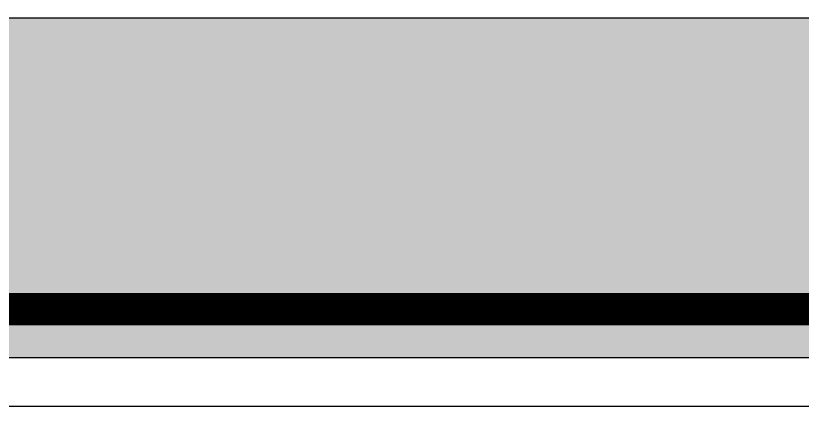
# Model space of a CAD drawing. Header units: millimetres. Extents: x -414464 to 1686, y -90036 to 108605.
# Drawn here: x -138975 to -137759, y 5065 to 5669 of the extents above; entities that cross this region are included whole.
import ezdxf

# ---------------------------------------------------------------- set-up
doc = ezdxf.new("R2010")
doc.units = ezdxf.units.MM
doc.header["$LTSCALE"] = 1000
doc.header["$MEASUREMENT"] = 0
doc.linetypes.add('AUDIT_D_120904163729-0', pattern=[0])
doc.linetypes.add('HIDDEN2', pattern=[0.1875, 0.125, -0.0625])
doc.layers.get('0').update_dxf_attribs({"linetype": 'AUDIT_D_120904163729-0'})
for name, color, linetype in [('LANDSCAPE', 7, 'Continuous'), ('LEVEL', 7, 'Continuous'), ('sb-hatch', 1, 'Continuous'), ('SB-SECTION', 3, 'Continuous')]:
    doc.layers.add(name, color=color, linetype=linetype)
doc.styles.add('ATTR', font='romans.shx', dxfattribs={"width": 0.8, "height": 0.7})

# ---------------------------------------------------------------- blocks, each defined once
blk = doc.blocks.new('A$C50ED7ECD')
at = {"layer": 'LANDSCAPE', "color": 3, "const_width": 0.05}
blk.add_lwpolyline([(70.8475, 5.215), (88.3711, 5.215)], dxfattribs=at)
at = {"layer": 'LEVEL', "color": 8, "linetype": 'HIDDEN2', "ltscale": 5}
blk.add_line((147.4587, 5.215), (63.4951, 5.215), dxfattribs=at)
blk = doc.blocks.new('building-10-dopoff')
at = {"true_color": 0xbdbdbd}
h = blk.add_hatch(color=9, dxfattribs=at)
h.dxf.hatch_style = 1
h.set_gradient(color1=(196, 196, 196), one_color=1, tint=1, name='SPHERICAL')
h.paths.add_polyline_path([(-11349.8, 125), (-16274.8, 125), (-16274.8, 50), (-11349.8, 50)])
at = {"layer": 'sb-hatch'}
h = blk.add_hatch(dxfattribs=at)
h.set_pattern_fill('DOTS', color=8, scale=450, style=0)
h.set_pattern_definition([(360, (412662.385, -764.293), (14.0625, 28.125), [0, -28.125])])
h.paths.add_polyline_path([(-16274.8, 575.1), (-11349.8, 575.1), (-11349.8, -19.9), (-11349.8, 125), (-16274.8, 125)])
at = {"color": 0, "linetype": 'ByBlock'}
blk.add_lwpolyline([(-11199.8, 125), (-11199.8, 575), (-11349.8, 575), (-11349.8, 125), (-16274.8, 125), (-16274.8, 2197.4), (-16349.8, 2197.4), (-16349.8, -25), (-11199.8, -25)], close=True, dxfattribs=at)
blk.add_lwpolyline([(-16274.8, 125), (-11349.8, 125), (-11349.8, 50), (-16274.8, 50)], close=True)
at = {"layer": 'SB-SECTION', "color": 1}
blk.add_line((-16274.8, 575.1), (-11353.7, 575.1), dxfattribs=at)
at = {"color": 8, "style": 'ATTR', "text_generation_flag": 4, "width": 0.8, "flags": 9}
blk.add_attdef('ESTCODE', (-3884.6, 171.2), '', height=22.3, rotation=180, dxfattribs=at)

msp = doc.modelspace()

# ---------------------------------------------------------------- block references
msp.add_blockref('building-10-dopoff', (-125204.9, 5090, -0.7))
at = {"layer": 'LEVEL', "linetype": 'ByBlock', "xscale": 1000, "yscale": 1000, "zscale": 1000}
msp.add_blockref('A$C50ED7ECD', (-215640, 0, -0.6), dxfattribs=at)

doc.saveas('drawing.dxf')
